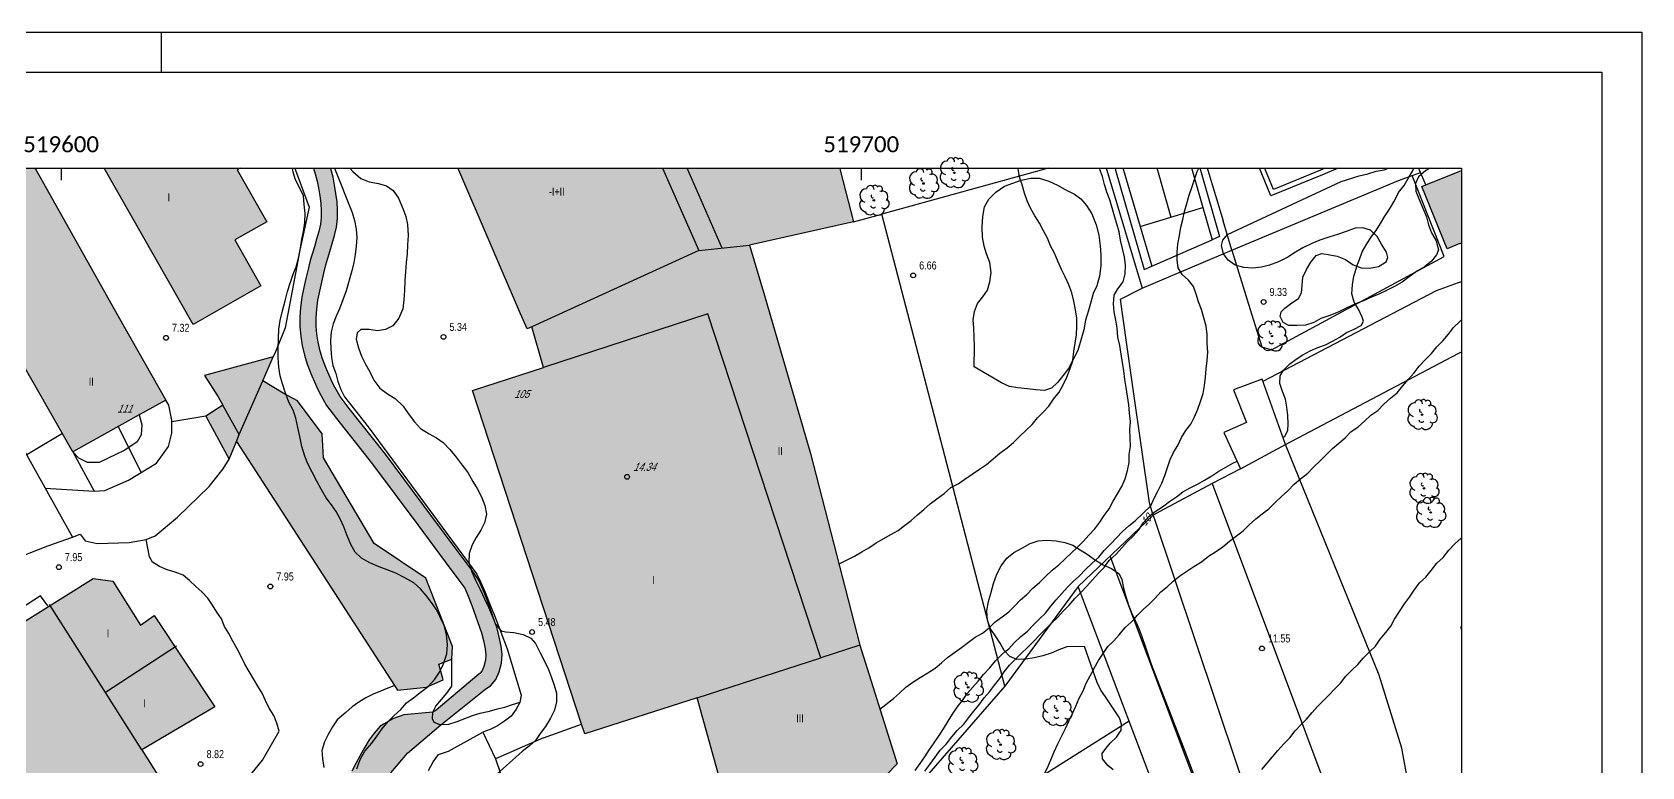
# Model space of a CAD drawing. Header units: millimetres. Extents: x 0 to 759000, y 0 to 594000.
# Drawn here: x 557837 to 759000, y 502225 to 594000 of the extents above; entities that cross this region are included whole.
import ezdxf
from ezdxf.enums import TextEntityAlignment as Align

# ---------------------------------------------------------------- set-up
doc = ezdxf.new("R2010")
doc.units = ezdxf.units.MM
doc.header["$LTSCALE"] = 0.05
doc.layers.get('0').update_dxf_attribs({"color": 250})
doc.styles.add('Legend', font='calibri.ttf')
doc.styles.get("Standard").update_dxf_attribs({"font": 'arial.ttf'})

# ---------------------------------------------------------------- blocks, each defined once
blk = doc.blocks.new('COTAP')
at = {"color": 0}
blk.add_circle((0, 0), 0.3, dxfattribs=at)
blk = doc.blocks.new('ARBOL')
at = {"color": 0}
blk.add_circle((0, 0), 0.0939, dxfattribs=at)
for centre, radius, start, end in [((-0.9, 0.61), 0.852, 92.28, 254.58), ((-0.45, 1.37), 0.48, 359.2878, 173.6078), ((-0.15, 0.51), 0.192, 119.14, 310.56), ((0.16, 1.55), 0.336, 23.1565, 160.4665), ((0.7, 1.41), 0.384, 301.578, 139.328), ((1.05, 0.46), 0.708, 319.8556, 114.7656), ((1.31, -0.4), 0.612, 235.5275, 62.0275), ((-0.89, -0.54), 0.888, 142.64, 266.54), ((-0.48, -1.08), 0.72, 213.78, 295.32), ((-0.06, -0.61), 0.336, 189.64, 323.88), ((0.48, -1), 0.852, 224.67, 0.24)]:
    blk.add_arc(centre, radius, start, end, dxfattribs=at)

msp = doc.modelspace()

# ---------------------------------------------------------------- hatches: boundary and pattern name
at = {"true_color": 0xafafaf}
for points in [[(558186, 577000), (542614, 577000), (542752, 576760), (553042, 558820), (562922, 541580), (571202, 546180), (574522, 548020), (568432, 558820), (558322, 576760)], [(583834, 577000), (566833, 577000), (577952, 557490), (586432, 562330), (583182, 568050), (587152, 570310), (583462, 576790)], [(611048, 577000), (611152, 576760), (618882, 558820), (619692, 556930), (620282, 557180), (621742, 552130), (612872, 549250), (626502, 507540), (626902, 506330), (640932, 510850), (646522, 490770), (652172, 493760), (653802, 490150), (656722, 493100), (665932, 502590), (661292, 517410), (655122, 541350), (650042, 558820), (649372, 561110), (647502, 567390), (660482, 570300), (658832, 576760), (658770, 577000)], [(736452, 576727), (736452, 567657), (736062, 567500), (734662, 566940), (731512, 574730), (731992, 574920), (736062, 576570)], [(541882, 511010), (565442, 525770), (567912, 525410), (571352, 519920), (573082, 521140), (580652, 509710), (571532, 504330), (577832, 494410), (528832, 463190), (514502, 485690), (511082, 491070), (521902, 497960), (522792, 498540), (518702, 505130), (491612, 547460), (510732, 559760)], [(587962, 553440), (579362, 551110), (581062, 548460), (581662, 547390), (579552, 546050), (582472, 540660), (583362, 542860), (603102, 512400), (603502, 511790), (607132, 512190), (609202, 513070), (608652, 515040), (610272, 515660), (610382, 517240), (607052, 525800), (600562, 530140), (594232, 540840), (594072, 543830), (590992, 547930), (589212, 548920), (586652, 550440)]]:
    msp.add_hatch(color=253, dxfattribs=at).paths.add_polyline_path(points, flags=0)
msp.add_hatch(color=4).paths.add_polyline_path([(595122, 577000), (592978, 577000), (593212, 576300), (593472, 575410), (593622, 574540), (593782, 573560), (593902, 572620), (593972, 571690), (593972, 570850), (593852, 570020), (593652, 569110), (593382, 568160), (593102, 567190), (592592, 565490), (592312, 564390), (592042, 563240), (591792, 562090), (591532, 560890), (591362, 559610), (591282, 558380), (591302, 557180), (591402, 556030), (591582, 554870), (591872, 553650), (592202, 552530), (592652, 551350), (593352, 549720), (593702, 549010), (594622, 547360), (595852, 545750), (600362, 540040), (606032, 532460), (609462, 527850), (611172, 525530), (611892, 524530), (612252, 523730), (612782, 522370), (614002, 518950), (614222, 518000), (614442, 516970), (614532, 516210), (614482, 515540), (614262, 514760), (614022, 514190), (613762, 513880), (613652, 513810), (608332, 509290), (607892, 509030), (604282, 508720), (602992, 508270), (601732, 507560), (601332, 507300), (600582, 506430), (599942, 505580), (599412, 504670), (598842, 503650), (598282, 502650), (597802, 501690), (597332, 500680), (596962, 499690), (596402, 498090), (595012, 494420), (592142, 488320), (589902, 482860), (589652, 481830), (589302, 480550), (588922, 479300), (588612, 478260), (588052, 475910), (585862, 470270), (583062, 466100), (581052, 463940), (580342, 463270), (579502, 462670), (578212, 461780), (574312, 458590), (573362, 457860), (572482, 457250), (571282, 456270), (570162, 454670), (569232, 452300), (567412, 447540), (567142, 446130), (567102, 444860), (567162, 443690), (567262, 442380), (567512, 441080), (567982, 439790), (568712, 438520), (569532, 437390), (570732, 436210), (573122, 434320), (574762, 433200), (575252, 432690), (575842, 431840), (576422, 431000), (576902, 430110), (577412, 429200), (577972, 428190), (578422, 427300), (578882, 426330), (579412, 424970), (580272, 422360), (580562, 421390), (580912, 420260), (581512, 419080), (582262, 417670), (583142, 416480), (584492, 415410), (585812, 414850), (587172, 414550), (588452, 414430), (589792, 414340), (591596, 414446), (592002, 414470), (593112, 414530), (594082, 414580), (595212, 414620), (596282, 414660), (597252, 414670), (598132, 414620), (599082, 414500), (600002, 414310), (600762, 414080), (601372, 413780), (601882, 413330), (602292, 412860), (602572, 412310), (602752, 411670), (602852, 410900), (602782, 408410), (602802, 407190), (602582, 404680), (602462, 403490), (602362, 402410), (602262, 401320), (602256, 401257), (602172, 400230), (602142, 398950), (602212, 397580), (602462, 396180), (602802, 394970), (603142, 393880), (603562, 392790), (604022, 391710), (604482, 390760), (605392, 388740), (607292, 386350), (608452, 385470), (609542, 384840), (610722, 384200), (611962, 383850), (613102, 383600), (613243, 383574), (614212, 383400), (615362, 383250), (616502, 383150), (617922, 383090), (621802, 382980), (622776, 382889), (622872, 382880), (624082, 382800), (625242, 382740), (626352, 382630), (627462, 382510), (629942, 382160), (632332, 381730), (637252, 380500), (638272, 380300), (639392, 380060), (640422, 379790), (641502, 379540), (642692, 379380), (643852, 379290), (645042, 379220), (646212, 379190), (649132, 379370), (650342, 379570), (651472, 379700), (652402, 379730), (653332, 379710), (654372, 379730), (655332, 379550), (656192, 379340), (657022, 378990), (657872, 378400), (658272, 378290), (658862, 378420), (661092, 378920), (658902, 380350), (657682, 380820), (656642, 381130), (655562, 381300), (654442, 381380), (653352, 381380), (652282, 381360), (651272, 381250), (650122, 381110), (648972, 380970), (646192, 380850), (645112, 380830), (644062, 380890), (643032, 381030), (641942, 381250), (640912, 381490), (639922, 381750), (638862, 382070), (637782, 382380), (632792, 383660), (630282, 384170), (627712, 384520), (626572, 384650), (625392, 384770), (624202, 384830), (623022, 384910), (621912, 385000), (618012, 385120), (616632, 385180), (615582, 385270), (614532, 385410), (613502, 385600), (612452, 385830), (611492, 386100), (610532, 386620), (609582, 387160), (608732, 387810), (607142, 389810), (606332, 391600), (605912, 392530), (605492, 393550), (605102, 394580), (604762, 395580), (604452, 396640), (604252, 397810), (604182, 398990), (604202, 400120), (604292, 401140), (604385, 402143), (604392, 402210), (604502, 403290), (604612, 404500), (604842, 407120), (604822, 408400), (604892, 411010), (604752, 412080), (604482, 413050), (603992, 414010), (603879, 414139), (603332, 414770), (602522, 415480), (601532, 415980), (600502, 416290), (599412, 416510), (598322, 416650), (597302, 416710), (596222, 416700), (595122, 416650), (594002, 416610), (593002, 416560), (591892, 416500), (589812, 416380), (588722, 416460), (587702, 416640), (586722, 416990), (585792, 417530), (585022, 418300), (584422, 419200), (583882, 420250), (583542, 421210), (583242, 422220), (582982, 423200), (581982, 425920), (581122, 427480), (580572, 428450), (579992, 429420), (579392, 430410), (578822, 431380), (578262, 432230), (577692, 433080), (577082, 434000), (576372, 434900), (574502, 436120), (572142, 437750), (571979, 437936), (571262, 438760), (570632, 439650), (570132, 440600), (569792, 441610), (569582, 442660), (569492, 443710), (569502, 444720), (569612, 445790), (569812, 446880), (571412, 451300), (572512, 453160), (573282, 454060), (574062, 454820), (574852, 455510), (575682, 456250), (579682, 459640), (580962, 460860), (581762, 461630), (582522, 462360), (584672, 464810), (587632, 469150), (590782, 474750), (591882, 476940), (592322, 477860), (592812, 478910), (593242, 479830), (593712, 480810), (594172, 481780), (594682, 482800), (595192, 483890), (595692, 484960), (596122, 485930), (596542, 486950), (596882, 487920), (597272, 489070), (597562, 490180), (598222, 492450), (598722, 493890), (599042, 494860), (599422, 495850), (599872, 496820), (600362, 497800), (600842, 498740), (601372, 499700), (601932, 500530), (602652, 501460), (603372, 502310), (604042, 503090), (604752, 503930), (608902, 507460), (614522, 511950), (615122, 512330), (615782, 513130), (616182, 514090), (616492, 515170), (616582, 516250), (616452, 517310), (616212, 518440), (615962, 519520), (614692, 523080), (614132, 524520), (613662, 525550), (612822, 526730), (611092, 529060), (607662, 533680), (601972, 541280), (597462, 547000), (596332, 548480), (595502, 549960), (595202, 550570), (594542, 552120), (594132, 553180), (593842, 554170), (593582, 555260), (593422, 556280), (593332, 557280), (593322, 558320), (593392, 559410), (593542, 560540), (593782, 561660), (594032, 562790), (594292, 563910), (594552, 564950), (595052, 566610), (595342, 567600), (595622, 568610), (595862, 569660), (596002, 570710), (596012, 571760), (595932, 572820), (595802, 573850), (595632, 574890), (595452, 575880), (595152, 576910)], flags=0)

# ---------------------------------------------------------------- linework, layer by layer
msp.add_line((574000, 589000), (574000, 594000))
for points in [[(0, 594000), (759000, 594000), (759000, 3), (0, 3)], [(18993, 589000), (754000, 589000), (754000, 67319), (18993, 67319)]]:
    msp.add_lwpolyline(points, close=True)
for points in [[(36452, 577000), (736452, 577000)], [(561452, 577000), (561452, 575500)], [(661452, 577000), (661452, 575500)], [(736452, 577000), (736452, 77000)]]:
    msp.add_lwpolyline(points)
at = {"flags": 128}
for points in [[(506157, 577000), (506322, 576760), (511732, 568890), (518142, 558820), (539002, 526020), (540522, 524580), (543502, 523290), (552742, 527070), (559802, 529820), (562880, 530932)], [(558186, 577000), (558322, 576760), (568432, 558820), (574522, 548020), (571202, 546180), (562922, 541580), (553042, 558820), (542752, 576760), (542614, 577000)], [(583834, 577000), (583462, 576790), (587152, 570310), (583182, 568050), (586432, 562330), (577952, 557490), (566833, 577000)], [(590640, 577000), (590732, 576760), (592452, 572130), (591272, 566770), (589772, 558820), (589442, 557060), (588232, 554070), (587962, 553440)], [(598392, 501980), (598842, 503120), (599392, 504180), (600292, 505160), (600962, 506110), (601552, 506940), (602342, 507890), (603092, 508650), (603912, 509370), (604622, 510210), (605482, 510860), (606342, 511500), (607312, 512270), (608172, 513180), (608732, 514050), (609252, 515070), (609652, 516320), (609722, 517520), (609632, 518730), (609322, 519890), (608792, 521020), (608332, 521920), (607722, 522740), (607072, 523610), (606352, 524470), (605512, 525210), (604412, 525850), (603282, 526400), (602182, 526840), (601202, 527210), (600032, 527690), (599012, 528290), (598212, 529030), (597642, 530010), (597172, 531210), (596792, 532190), (596332, 533200), (595832, 534140), (595262, 534960), (594572, 535830), (593962, 536910), (593392, 537930), (592812, 539050), (592282, 540060), (591892, 541040), (591542, 542240), (591272, 543490), (591032, 544610), (590802, 545780), (590452, 546790), (589922, 547770), (589452, 549010), (589112, 550060), (588832, 551080), (588672, 552170), (588592, 553300), (588582, 554430), (588612, 555780), (588672, 556920), (588822, 557970), (589112, 559180), (589442, 560430), (589732, 561600), (590062, 562650), (590432, 563750), (590832, 564700), (591132, 565750), (591382, 567000), (591522, 568130), (591742, 569110), (591922, 570240), (591952, 571370), (591822, 572470), (591742, 573560), (591282, 574500), (590742, 575550), (590472, 576520), (590380, 577000)], [(592978, 577000), (593212, 576300), (593472, 575410), (593622, 574540), (593782, 573560), (593902, 572620), (593972, 571690), (593972, 570850), (593852, 570020), (593652, 569110), (593382, 568160), (593102, 567190), (592592, 565490), (592312, 564390), (592042, 563240), (591792, 562090), (591532, 560890), (591362, 559610), (591282, 558380), (591302, 557180), (591402, 556030), (591582, 554870), (591872, 553650), (592202, 552530), (592652, 551350), (593352, 549720), (593702, 549010), (594622, 547360), (595852, 545750), (600362, 540040), (606032, 532460), (609462, 527850), (611172, 525530), (611892, 524530), (612252, 523730), (612782, 522370), (614002, 518950), (614222, 518000), (614442, 516970), (614532, 516210), (614482, 515540), (614262, 514760), (614022, 514190), (613762, 513880), (613652, 513810), (608332, 509290), (607892, 509030), (604282, 508720), (602992, 508270), (601732, 507560), (601332, 507300), (600582, 506430), (599942, 505580), (599412, 504670), (598842, 503650), (598282, 502650), (597802, 501690)], [(602652, 501460), (603372, 502310), (604042, 503090), (604752, 503930), (608902, 507460), (614522, 511950), (615122, 512330), (615782, 513130), (616182, 514090), (616492, 515170), (616582, 516250), (616452, 517310), (616212, 518440), (615962, 519520), (614692, 523080), (614132, 524520), (613662, 525550), (612822, 526730), (611092, 529060), (607662, 533680), (601972, 541280), (597462, 547000), (596332, 548480), (595502, 549960), (595202, 550570), (594542, 552120), (594132, 553180), (593842, 554170), (593582, 555260), (593422, 556280), (593332, 557280), (593322, 558320), (593392, 559410), (593542, 560540), (593782, 561660), (594032, 562790), (594292, 563910), (594552, 564950), (595052, 566610), (595342, 567600), (595622, 568610), (595862, 569660), (596002, 570710), (596012, 571760), (595932, 572820), (595802, 573850), (595632, 574890), (595452, 575880), (595152, 576910), (595122, 577000)], [(595601, 577000), (597832, 571470), (598132, 570480), (598332, 569410), (598412, 568340), (598322, 567280), (598192, 566220), (598022, 565220), (597792, 564200), (597062, 561700), (596232, 559460), (595812, 558540), (595442, 557550), (595192, 556560), (595122, 555490), (595142, 554450), (595222, 553380), (595392, 552380), (595792, 551380), (596052, 550370), (596392, 549370), (596882, 548450), (597482, 547640), (599812, 544710), (613412, 526270), (613922, 525230), (614402, 524120), (615122, 522350), (615622, 521140), (617212, 516950), (618932, 511190), (618792, 510250), (618302, 509430), (617692, 508570), (616882, 507920), (615992, 507360), (615092, 506900), (614162, 506540), (615732, 503220)], [(597525, 577000), (597892, 576580), (598922, 575730), (599942, 575320), (601112, 575100), (602132, 574810), (602932, 574210), (603612, 573280), (604152, 571960), (604532, 570990), (604732, 569970), (604822, 568620), (604752, 567450), (604692, 566320), (604582, 565220), (604482, 564050), (604412, 562960), (604382, 561750), (604282, 560550), (604142, 559420), (603662, 558280), (602912, 557330), (602012, 556870), (601002, 556680), (599942, 556860), (598892, 556850), (598442, 556430), (598332, 555640), (598602, 554550), (598992, 553530), (599492, 552520), (600022, 551580), (600522, 550530), (601282, 549520), (602232, 548810), (603212, 548220), (604202, 547280), (604812, 546380), (605612, 545340), (606372, 544480), (607432, 543810), (608382, 543320), (609212, 542730), (610012, 541870), (610812, 540890), (611572, 539920), (612262, 538980), (612912, 537860), (613442, 537000), (613982, 535950), (614402, 534890), (614602, 533770), (614382, 532710), (613902, 531800), (613342, 530890), (612822, 529950), (612452, 528890), (612422, 527830), (612772, 526590), (613232, 525540), (613812, 524380), (614382, 523210), (614882, 522160), (615342, 521070), (615732, 520060), (616452, 519200), (616982, 519090), (618042, 518990), (619212, 518770), (620152, 518290), (620722, 517610), (621332, 516450), (621912, 515320), (622372, 514390), (622722, 513370), (623062, 512430), (623372, 511420), (623382, 510360), (623132, 509310), (622612, 508280), (621972, 507260), (621342, 506390), (620752, 505520), (620002, 504830), (619062, 504150), (611982, 497800)], [(626502, 507540), (612872, 549250), (621742, 552130), (620282, 557180), (619692, 556930), (618882, 558820), (611152, 576760), (611048, 577000)], [(658770, 577000), (658832, 576760), (660482, 570300), (647502, 567390), (649372, 561110), (650042, 558820), (655122, 541350), (661292, 517410), (665932, 502590), (656722, 493100), (653802, 490150), (652172, 493760), (646522, 490770), (640932, 510850), (626902, 506330), (626502, 507540)], [(636604, 577000), (641162, 566730)], [(644062, 567030), (639678, 577000)], [(684814, 577000), (683942, 576760), (664022, 571270)], [(675572, 552190), (675622, 554750), (675542, 555960), (675532, 557010), (675452, 558070), (675592, 559120), (675962, 560110), (676632, 560940), (677232, 561770), (677532, 562830), (677672, 563960), (677512, 565240), (677122, 566300), (676822, 567280), (676582, 568400), (676572, 569690), (676642, 570970), (676862, 572180), (677382, 573160), (678282, 574000), (679332, 574760), (680382, 575140), (681432, 575530), (682642, 575760), (683692, 575770), (684902, 575400), (685962, 574880), (686942, 574360), (688082, 573760), (688912, 573170), (689602, 572340), (690282, 571290), (690822, 569940), (691132, 568660), (691292, 567300), (691372, 566170), (691382, 564820), (691242, 563530), (690872, 562320), (690432, 561340), (690132, 560280), (689842, 559230), (689472, 558020), (689252, 556810), (688892, 555520), (688522, 554240), (687922, 553110), (687332, 551970), (686662, 551060), (685982, 550230), (685232, 549540), (684332, 549240), (683282, 549300), (682222, 549450), (681012, 549590), (679962, 549730), (678972, 550180), (675572, 552190)], [(692050, 577000), (692122, 576760), (696572, 562020)], [(693162, 577000), (693232, 576760), (696822, 564370), (697752, 564780)], [(694141, 577000), (694212, 576760), (696292, 569720)], [(698404, 577000), (698472, 576760), (700142, 570880)], [(702722, 577000), (702792, 576760), (704132, 572090)], [(703773, 577000), (703842, 576760), (706202, 568470), (705302, 568070)], [(704699, 577000), (704772, 576760), (706672, 570430)], [(732536, 577000), (732002, 576730), (731102, 575930), (730732, 575100), (730772, 574150), (731162, 573100), (731652, 572010), (732082, 570920), (732352, 569940), (732732, 568930), (733302, 567920), (733582, 566820), (733352, 566180), (732722, 565390), (731822, 564700), (730962, 564170), (729942, 563440), (729042, 562760), (728072, 562220), (727092, 561730), (726152, 561270), (725212, 560880), (724232, 560430), (723222, 560080), (722132, 559580), (721122, 559080), (719992, 558590), (718902, 558240), (718002, 557740), (716982, 557400), (715892, 557350), (714872, 557340), (714192, 557750), (713812, 558500), (713922, 559070), (714372, 559530), (715272, 560170), (716092, 560740), (716462, 561430), (716572, 562370), (716642, 563390), (717082, 564370), (717642, 565280), (718312, 566110), (718992, 566340), (719822, 566240), (720922, 566020), (721972, 565610), (722922, 564940), (723942, 564570), (724962, 564500), (726092, 564740), (727032, 565310), (727252, 565840), (727092, 566510), (726482, 567530), (725912, 568470), (725082, 569250), (724132, 569580), (723192, 569500), (722062, 569120), (720972, 568730), (719882, 568390), (718752, 568000), (717742, 567620), (716652, 567080), (715712, 566510), (714772, 565900), (713612, 565330), (712482, 564900), (711462, 564630), (710372, 564510), (709242, 564620), (708182, 564910), (707312, 565510), (706742, 566330), (706472, 567350), (706652, 568030), (707212, 568710), (721412, 575330)], [(707772, 566750), (728582, 575480), (731322, 576490)], [(707772, 566750), (710222, 558820), (711492, 554700), (712712, 554300), (721052, 558820), (734292, 565980), (730292, 576110)], [(711412, 576530), (711221, 577000)], [(721041, 577000), (719082, 576190), (712632, 573540), (711412, 576530)], [(711982, 576760), (711884, 577000)], [(719433, 577000), (718852, 576760), (712972, 574340), (711982, 576760)], [(721412, 575330), (723672, 576060), (724762, 576300), (725782, 576640), (726792, 576800), (727335, 577000)], [(731992, 574920), (731212, 576760), (731109, 577000)], [(736452, 567657), (736062, 567500), (734662, 566940), (731512, 574730), (731992, 574920), (736062, 576570), (736452, 576727)], [(700142, 570880), (704132, 572090)], [(704132, 572090), (705302, 568070)], [(660482, 570300), (664022, 571270)], [(679402, 512310), (667272, 558820), (664022, 571270)], [(696292, 569720), (700142, 570880)], [(696292, 569720), (697752, 564780)], [(707772, 566750), (706672, 570430)], [(641162, 566730), (647502, 567390)], [(697752, 564780), (705302, 568070)], [(641162, 566730), (620282, 557180)], [(696572, 562020), (707772, 566750)], [(708842, 539470), (705302, 537600), (698762, 534130), (697932, 533680), (697862, 533930), (697492, 535210), (695452, 549400), (694102, 558820), (693832, 560660), (696572, 562020)], [(736452, 562817), (736062, 562680), (733302, 561700), (727802, 558820), (711652, 550350)], [(541882, 511010), (565442, 525770), (567912, 525410), (571352, 519920), (573082, 521140), (580652, 509710), (571532, 504330), (577832, 494410), (528832, 463190), (514502, 485690), (511082, 491070), (521902, 497960), (522792, 498540), (518702, 505130), (491612, 547460), (510732, 559760), (541882, 511010)], [(640932, 510850), (656382, 515840), (642282, 558800), (621742, 552130)], [(587962, 553440), (579362, 551110), (581062, 548460), (581662, 547390), (579552, 546050), (582472, 540660), (583362, 542860), (603102, 512400), (603502, 511790), (607132, 512190), (609202, 513070), (608652, 515040), (610272, 515660), (610382, 517240), (607052, 525800), (600562, 530140), (594232, 540840), (594072, 543830), (590992, 547930), (589212, 548920), (586652, 550440), (587962, 553440)], [(736452, 486387), (736062, 486090), (733622, 484240), (731892, 489170), (730612, 493440), (730492, 496330), (729002, 504540), (726172, 513690), (714482, 542470), (736062, 553870), (736452, 554076)], [(551272, 551690), (562880, 530932)], [(583362, 542860), (583712, 543730), (586652, 550440)], [(711542, 550660), (707992, 549320), (709582, 545230), (706762, 543980), (708842, 539470), (714482, 542470), (711542, 550660)], [(559462, 537050), (565562, 536680), (566932, 536730), (569892, 538040), (573352, 540150), (574882, 542260), (575292, 543910), (575282, 545510), (574902, 547390), (574522, 548020)], [(583712, 543730), (581662, 547390)], [(571202, 546180), (571542, 544930), (571462, 543680), (570962, 542810), (569402, 541770), (566222, 540260), (564752, 540260), (563682, 540800), (562922, 541580)], [(579552, 546050), (575292, 545330)], [(562880, 530932), (563842, 531280), (564452, 530440), (565952, 530130), (569942, 530230), (572072, 530630), (573202, 531090), (575992, 533410), (579952, 537250), (581692, 539470), (582472, 540660)], [(705302, 537600), (728632, 475390), (729312, 477450), (731212, 481260), (733622, 484240)], [(688572, 524740), (697932, 533680), (718952, 470890)], [(692912, 501860), (692282, 502370), (691612, 503200), (691572, 503880), (691902, 504350), (692562, 505170), (693332, 505940), (693912, 506800), (693992, 507540), (693732, 508330), (693132, 509200), (692552, 510080), (691972, 510950), (691372, 511790), (690952, 512760), (689362, 517260), (687132, 517200), (686162, 516820), (685182, 516440), (684132, 516090), (683072, 515820), (682022, 515660), (680892, 515650), (680022, 516020), (679302, 516770), (678802, 517670), (678192, 518610), (677582, 519470), (677232, 520560), (677152, 521690), (677372, 522860), (677662, 523880), (677992, 525130), (678402, 526300), (678922, 527320), (679632, 528270), (680532, 528990), (681622, 529600), (682562, 530140), (683572, 530450), (684592, 530530), (685802, 530460), (686892, 530240), (687912, 529910), (688822, 529320), (689692, 528790), (690712, 528050), (691702, 527450), (692722, 527010), (693672, 526340), (694012, 525620), (694242, 524530), (694522, 523510), (694862, 522420), (695282, 521370), (695712, 520430), (696132, 519490), (696552, 518360), (696932, 517310), (697322, 516180), (697702, 515060), (702172, 503420), (707252, 489820)], [(704432, 496590), (703782, 498770), (692562, 528550)], [(559772, 522340), (558862, 523570), (541182, 512100)], [(688572, 524740), (679402, 512310), (668752, 500080)], [(700782, 492520), (688572, 524740)], [(566992, 511490), (560012, 522490)], [(736452, 519362), (736372, 519730), (736452, 519749)], [(575892, 517300), (566992, 511490)], [(661292, 517410), (656382, 515840)], [(571532, 504330), (566992, 511490)], [(603102, 512400), (600452, 511290), (599542, 510830), (598672, 510290), (597842, 509700), (597052, 509010), (595962, 508090), (595362, 507210), (594832, 506280), (594372, 505330), (594052, 504270), (594132, 503250), (594282, 502150)], [(621752, 505830), (626502, 507540)], [(653722, 482160), (663302, 488030), (694932, 507950)], [(577832, 494410), (581652, 496960), (586622, 503070), (588722, 506670)], [(621752, 505830), (615732, 503220)], [(615732, 503220), (624592, 477250)]]:
    msp.add_lwpolyline(points, dxfattribs=at)
for points, elevation in [([(681372, 575510), (681242, 575920), (681052, 576970), (681046, 577000)], 7000), ([(687882, 553030), (688022, 554100), (688172, 555140), (688362, 556190), (688412, 557230), (688382, 558270), (688232, 559330), (688002, 560390), (687782, 561440), (687412, 562450), (686922, 563430), (686472, 564370), (686002, 565400), (685582, 566380), (685112, 567300), (684712, 568260), (684232, 569170), (683722, 570150), (683152, 571040), (682592, 572020), (682182, 572940), (681842, 573890), (681552, 574920), (681372, 575510)], 7000), ([(688402, 529590), (688492, 529680), (689212, 530420), (689892, 531180), (690622, 531970), (691252, 532770), (691802, 533610), (692412, 534450), (692952, 535410), (693462, 536310), (694032, 537240), (694432, 538190), (694732, 539230), (694922, 540230), (694942, 541240), (695082, 542260), (695062, 543310), (695012, 544330), (695082, 545370), (694972, 546390), (694872, 547450), (694712, 548530), (694552, 549610), (694402, 550610), (694262, 551710), (694092, 552730), (693922, 553770), (693752, 554870), (693522, 555910), (693442, 557030), (693252, 558020), (693042, 559050), (692972, 560080), (693062, 561130), (693502, 561940), (694162, 562830), (694412, 563830), (694462, 564900), (694332, 565930), (694092, 566990), (693852, 568020), (693662, 569040), (693392, 570050), (693102, 571010), (692822, 572070), (692512, 573040), (692142, 574020), (691852, 574990), (691592, 575960), (691242, 576990), (691239, 577000)], 8000), ([(690712, 528050), (691122, 528400), (691812, 529230), (692612, 530030), (693362, 530850), (694082, 531630), (694872, 532320), (695672, 532950), (697622, 534810), (698072, 535780), (698512, 536680), (699002, 537640), (699382, 538610), (699712, 539630), (700062, 540600), (700472, 541510), (701042, 542450), (701492, 543350), (702022, 544230), (702652, 545020), (703112, 545930), (703502, 546890), (703842, 547850), (704162, 548860), (704332, 549870), (704452, 550910), (704562, 551960), (704692, 553000), (704772, 554040), (704682, 555130), (704692, 556240), (704562, 557280), (704282, 558320), (703952, 559340), (703612, 560310), (703302, 561260), (702962, 562210), (702352, 563040), (701572, 563710), (701052, 564580), (700932, 565510), (700942, 566520), (701022, 567520), (701242, 568600), (701402, 569630), (701642, 570610), (701862, 571600), (702152, 572620), (702432, 573630), (702772, 574580), (703082, 575610), (703432, 576600), (703625, 577000)], 9000), ([(725522, 568840), (725812, 569220), (726322, 570110), (726872, 571020), (727462, 571890), (727992, 572820), (728492, 573750), (728602, 573970), (729302, 574840), (729782, 575720), (730332, 576620), (730510, 577000)], 10000), ([(723402, 564760), (723702, 565590), (724072, 566570), (724642, 567540), (725192, 568410), (725522, 568840)], 10000), ([(723192, 560070), (723052, 560290), (722772, 561320), (722842, 562430), (723002, 563500), (723332, 564560), (723402, 564760)], 10000), ([(714152, 543380), (714392, 543550), (714752, 544220), (714792, 545040), (714742, 546150), (714652, 547160), (714472, 548160), (714082, 549110), (713752, 550120), (713822, 551080), (714232, 551780), (714992, 552550), (715792, 553170), (716642, 553700), (717562, 554210), (718502, 554620), (719452, 554960), (720362, 555390), (721262, 555900), (722112, 556470), (723052, 556890), (723942, 557350), (724212, 557890), (724072, 558400), (723602, 559390), (723192, 560070)], 10000), ([(695582, 520720), (695942, 521110), (696692, 521890), (697462, 522590), (698172, 523290), (698882, 524070), (699662, 524710), (700442, 525400), (701272, 526100), (702132, 526650), (703002, 527240), (703962, 527850), (704852, 528520), (705742, 529100), (706632, 529710), (707462, 530430), (708362, 531090), (709172, 531710), (709922, 532470), (710762, 533210), (711552, 533830), (712392, 534460), (713182, 535250), (713982, 535990), (714762, 536710), (715562, 537530), (716342, 538210), (717282, 538900), (717972, 539670), (718782, 540430), (719552, 541180), (720342, 541980), (721132, 542660), (721932, 543340), (722652, 544090), (723532, 544710), (724362, 545400), (725142, 546140), (726012, 546750), (726772, 547510), (727612, 548270), (728422, 548940), (729152, 549820), (729802, 550600), (730552, 551460), (731192, 552290), (731932, 553070), (732722, 553840), (733372, 554700), (734122, 555440), (734852, 556270), (735452, 557110), (736202, 557820), (736452, 558063)], 11000), ([(658672, 527580), (660602, 528530), (661512, 529060), (662382, 529590), (663312, 530190), (664202, 530700), (665152, 531250), (666042, 531750), (666852, 532350), (667692, 533010), (668492, 533720), (669272, 534370), (670082, 535060), (670912, 535700), (671792, 536380), (672642, 537100), (673552, 537590), (674392, 538150), (675322, 538800), (676222, 539410), (677092, 540000), (677942, 540680), (678782, 541390), (679702, 542060), (680472, 542720), (681282, 543530), (682032, 544230), (682802, 544990), (683482, 545830), (684192, 546540), (684912, 547280), (685482, 548150), (686172, 549010), (686692, 549940), (687152, 550920), (687572, 551970), (687872, 552960), (687882, 553030)], 7000), ([(561622, 543860), (557152, 541180)], 8000), ([(568562, 544710), (571472, 539000)], 10000), ([(562922, 541580), (565562, 536680)], 9000), ([(691952, 527340), (692462, 528020), (693292, 528780), (694022, 529600), (694682, 530350), (695422, 531040), (696142, 531820), (696722, 532730), (697392, 533480), (698162, 534130), (699092, 534700), (699962, 535350), (700832, 535940), (701652, 536570), (702562, 537070), (703462, 537530), (704332, 538040), (705262, 538570), (706132, 539150), (707002, 539640), (707882, 540150), (708412, 540410)], 10000), ([(588722, 506670), (588422, 507660), (588022, 508620), (587452, 509550), (586982, 510490), (586562, 511420), (586042, 512310), (585502, 513220), (584972, 514150), (584412, 515060), (583942, 516020), (583452, 516970), (582922, 517920), (582422, 518860), (581882, 519760), (581502, 520710), (580932, 521550), (580352, 522430), (579772, 523300), (579052, 524070), (578292, 524750), (577492, 525480), (576692, 526150), (575712, 526530), (574712, 526840), (573752, 527240), (572882, 527780), (572482, 528440), (572072, 530630)], 8000), ([(677522, 519660), (678202, 520330), (679052, 520960), (679912, 521580), (680612, 522310), (681372, 523100), (682132, 523750), (682902, 524530), (683732, 525270), (684472, 525990), (685322, 526780), (686162, 527450), (686942, 528190), (687712, 528940), (688402, 529590)], 8000), ([(711512, 501880), (712162, 502670), (712852, 503490), (713522, 504240), (714252, 505090), (715002, 505860), (715692, 506700), (716372, 507450), (717102, 508190), (717792, 509010), (718472, 509740), (719182, 510450), (719882, 511160), (720632, 511950), (721362, 512670), (722012, 513530), (722752, 514310), (723522, 515010), (724172, 515780), (724962, 516590), (725702, 517280), (726302, 518160), (727002, 518990), (727642, 519780), (728102, 520680), (728712, 521610), (729352, 522580), (729972, 523430), (730532, 524290), (731222, 525210), (731992, 525930), (732692, 526760), (733382, 527670), (734162, 528370), (734872, 529280), (735612, 530100), (736412, 530770), (736452, 530819)], 12000), ([(679452, 516610), (679902, 516960), (680572, 517720), (681352, 518480), (682232, 519190), (682982, 519950), (683672, 520680), (684472, 521410), (685142, 522310), (685802, 523100), (686522, 523890), (687242, 524670), (687952, 525390), (688732, 526080), (689492, 526890), (690292, 527680), (690712, 528050)], 9000), ([(680772, 515700), (681452, 516370), (682242, 517140), (683022, 517910), (683722, 518670), (684522, 519470), (685262, 520190), (686032, 520900), (686682, 521680), (687422, 522420), (688152, 523260), (688932, 524060), (689622, 524800), (690332, 525590), (691082, 526410), (691792, 527140), (691952, 527340)], 10000), ([(663792, 509410), (665462, 510770), (666232, 511430), (667012, 512180), (667882, 512780), (668832, 513380), (669752, 513970), (670692, 514560), (671492, 515220), (672232, 515900), (673112, 516520), (673992, 517140), (674852, 517800), (675672, 518420), (676582, 518940), (677432, 519570), (677522, 519660)], 8000), ([(690422, 514270), (690562, 514530), (691092, 515490), (691672, 516400), (692282, 517250), (693012, 517980), (693692, 518730), (694412, 519630), (695172, 520290), (695582, 520720)], 11000), ([(618792, 510250), (617832, 509960), (616872, 509620), (615812, 509370), (614782, 509100), (613782, 508900), (612812, 508610), (611872, 508230), (610902, 507830), (609852, 507520), (608822, 507450), (608072, 507740), (607872, 508210), (607892, 509030), (608272, 509790), (608982, 510640), (609672, 511430), (610302, 512290), (610272, 515660)], 4000), ([(668182, 501760), (668812, 502630), (669412, 503470), (669992, 504380), (670552, 505220), (671192, 506120), (671742, 506980), (672332, 507920), (672872, 508820), (673422, 509690), (674092, 510520), (674672, 511370), (675362, 512140), (676072, 512930), (676742, 513750), (677522, 514580), (678222, 515450), (679012, 516270), (679452, 516610)], 9000), ([(669412, 501660), (670032, 502520), (670682, 503410), (671312, 504290), (672042, 505070), (672752, 505960), (673452, 506740), (674272, 507540), (674892, 508370), (675532, 509160), (676152, 509940), (676802, 510840), (677472, 511610), (678122, 512430), (678752, 513250), (679292, 514100), (679972, 514940), (680732, 515660), (680772, 515700)], 10000), ([(680962, 494860), (681272, 495440), (681722, 496460), (682242, 497440), (682762, 498360), (683282, 499240), (683802, 500130), (684242, 501120), (684742, 502090), (685162, 503100), (685572, 504110), (686012, 505080), (686462, 506010), (686972, 506990), (687402, 507910), (687852, 508870), (688272, 509790), (688682, 510790), (689192, 511730), (689572, 512680), (690052, 513590), (690422, 514270)], 11000), ([(607372, 501750), (607962, 502840), (608602, 503750), (609862, 504160), (614162, 506540)], 5000)]:
    msp.add_lwpolyline(points, dxfattribs=dict(elevation=elevation))

# ---------------------------------------------------------------- block references
at = {"xscale": 1000, "yscale": 1000, "zscale": 1000}
for name, p in [('ARBOL', (673092, 576440)), ('ARBOL', (669232, 575100)), ('ARBOL', (663022, 572990)), ('COTAP', (667942, 563610, 6660)), ('COTAP', (711732, 560300, 9330)), ('ARBOL', (712772, 556030)), ('COTAP', (574562, 555820, 7320)), ('COTAP', (609242, 555930, 5340)), ('ARBOL', (731542, 546220)), ('COTAP', (632182, 538450, 14340)), ('ARBOL', (731772, 537010)), ('ARBOL', (732622, 534000)), ('COTAP', (561172, 527170, 7950)), ('COTAP', (587602, 524750, 7950)), ('COTAP', (620312, 519060, 5480)), ('COTAP', (711532, 517010, 11550)), ('ARBOL', (674812, 512160)), ('ARBOL', (685912, 509230)), ('ARBOL', (678852, 504990)), ('ARBOL', (674122, 502740)), ('COTAP', (578882, 502560, 8820))]:
    msp.add_blockref(name, p, dxfattribs=at)

# ---------------------------------------------------------------- texts
at = {"style": 'Legend'}
for s, p in [('519600', (561452, 579000)), ('519700', (661452, 579000))]:
    msp.add_text(s, height=2000, dxfattribs=at).set_placement(p, align=Align.CENTER)
at = {"width": 0.8}
for s, p in [('I', (574752, 572860)), ('-I+II', (622422, 573580)), ('6.66', (668692, 564360, 6660)), ('9.33', (712482, 561050, 9330)), ('7.32', (575312, 556570, 7320)), ('5.34', (609992, 556680, 5340)), ('II', (564902, 549830)), ('II', (651022, 541170)), ('7.95', (561922, 527920, 7950)), ('7.95', (588352, 525500, 7950)), ('I', (635352, 525070)), ('5.48', (621062, 519810, 5480)), ('11.55', (712282, 517760, 11550)), ('III', (653322, 507760)), ('8.82', (579632, 503310, 8820))]:
    msp.add_text(s, height=1000, dxfattribs=at).set_placement(p)
at = {"oblique": 25, "width": 0.8}
for s, p in [('105', (618042, 548300)), ('111', (568432, 546470)), ('14.34', (632932, 539200, 14340))]:
    msp.add_text(s, height=1000, dxfattribs=at).set_placement(p)
msp.add_text('10', height=1000, rotation=48.22, dxfattribs=at).set_placement((697002, 533040, 10000), align=Align.MIDDLE_CENTER)
at = {"width": 0.8}
for p in [(567162, 518390), (571742, 509640)]:
    msp.add_text('I', height=1000, rotation=359.99, dxfattribs=at).set_placement(p)

doc.saveas('drawing.dxf')
